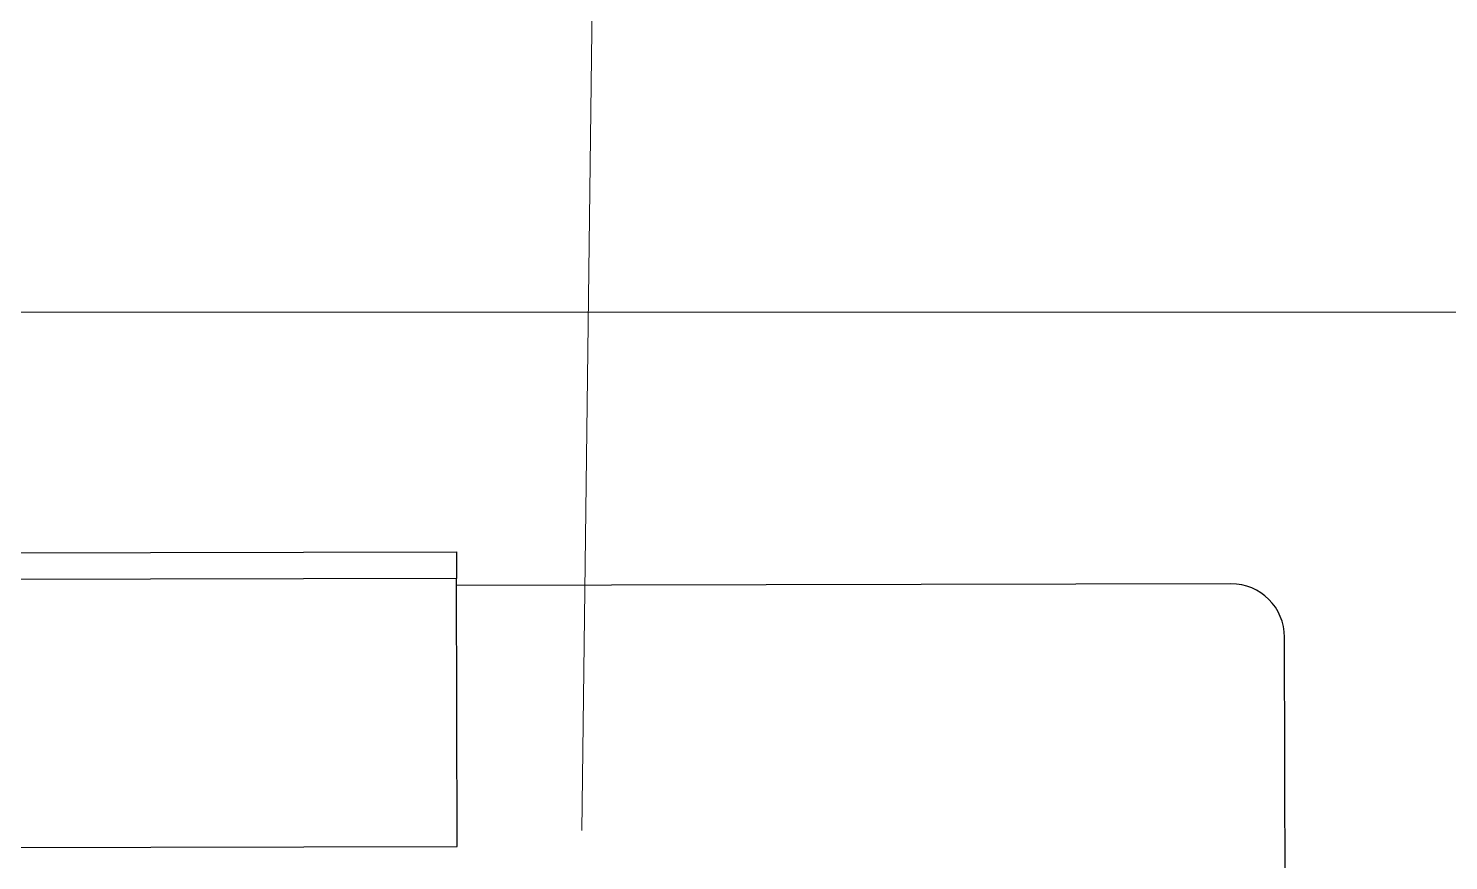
# Model space of a CAD drawing. Header units: inches. Extents: x 164.3 to 247.9, y 15.6 to 56.7.
# Drawn here: x 210.795 to 211.627, y 29.61 to 30.098 of the extents above; entities that cross this region are included whole.
import ezdxf

# ---------------------------------------------------------------- set-up
doc = ezdxf.new("R2010")
doc.units = ezdxf.units.IN
doc.header["$MEASUREMENT"] = 0
doc.layers.get('0').update_dxf_attribs({"lineweight": 0})
doc.layers.add('WALL 1 100', color=250, linetype='Continuous', lineweight=9)
doc.layers.add('провода', color=1, linetype='Continuous', lineweight=5)

msp = doc.modelspace()

# ---------------------------------------------------------------- linework, layer by layer
at = {"color": 7, "linetype": 'ByBlock', "lineweight": -2}
for p, q in [((210.26143, 29.78946), (211.04616, 29.79136)), ((211.04616, 29.79136), (211.04619, 29.77566)), ((211.04619, 29.77566), (210.26147, 29.77376)), ((211.04657, 29.61872), (211.04619, 29.77566)), ((211.49985, 29.77257), (211.0462, 29.77147)), ((211.53184, 29.52227), (211.53131, 29.74126)), ((210.26185, 29.61682), (211.04657, 29.61872))]:
    msp.add_line(p, q, dxfattribs=at)
msp.add_arc((211.49992, 29.74118), 0.03139, 0.13875, 90.13875, dxfattribs=at)
at = {"layer": 'WALL 1 100', "color": 0}
msp.add_line((208.26999, 29.93172), (221.88075, 29.93172), dxfattribs=at)
at = {"layer": 'провода', "color": 1}
for p, q in [((211.12543, 30.09635), (211.1296, 30.5843)), ((211.11958, 29.62797), (211.12543, 30.09635))]:
    msp.add_line(p, q, dxfattribs=at)

doc.saveas('drawing.dxf')
